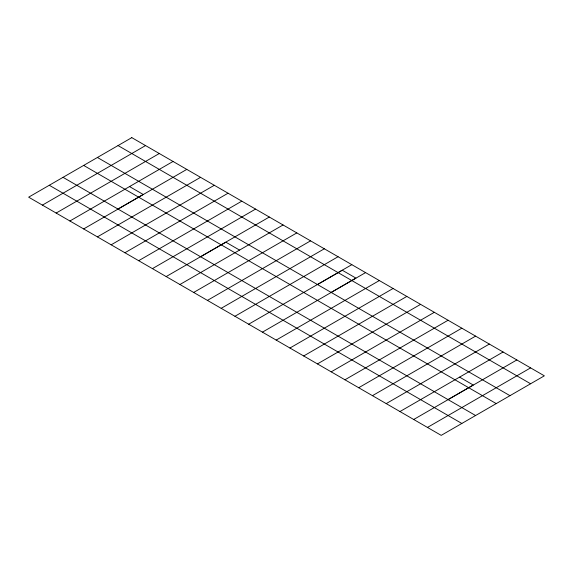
<?xml version="1.0" encoding="UTF-8"?>
<svg xmlns="http://www.w3.org/2000/svg" width="573" height="573" viewBox="0 0 573 573"><rect width="100%" height="100%" fill="white"/><g stroke="black" fill="none" stroke-linecap="round" stroke-linejoin="round"><path stroke-width="0.86" d="M42.402 205.12L145.542 145.571M56.154 213.056L159.294 153.514M69.906 220.999L173.046 161.45M118.038 209.023L143.229 194.476L129.591 186.605M83.658 228.935L186.798 169.393M97.41 236.878L200.55 177.329M111.162 244.814L214.302 185.272M124.914 252.757L228.054 193.208M138.666 260.694L241.806 201.152M152.418 268.637L255.558 209.088M166.17 276.573L269.31 217.031M200.657 256.725L225.855 242.178L239.493 250.057M179.922 284.516L283.062 224.967M193.674 292.452L296.814 232.91M207.426 300.395L310.566 240.846M221.178 308.331L324.318 248.789M234.93 316.275L338.07 256.725M248.682 324.211L351.822 264.669M317.549 284.516L342.282 270.234L355.926 278.113L331.194 292.395M262.434 332.154L365.574 272.605M276.186 340.09L379.326 280.548M289.938 348.033L393.078 288.484M303.69 355.969L406.83 296.427M317.442 363.912L420.582 304.363M331.194 371.848L434.334 312.306M344.946 379.792L448.086 320.243M358.698 387.728L461.838 328.186M372.45 395.671L475.59 336.122M386.202 403.607L489.342 344.065M399.954 411.55L503.094 352.001M448.086 399.574L473.277 385.035L459.639 377.156M413.706 419.486L516.846 359.944M427.458 427.429L530.598 367.88M118.038 145.571L530.598 383.76M97.41 157.482L509.97 395.671M83.658 165.418L496.218 403.607M63.03 177.329L475.59 415.518M49.278 185.272L461.838 423.461M131.79 137.635L28.65 197.176L441.21 435.365L544.35 375.824L131.79 137.635"/></g></svg>
